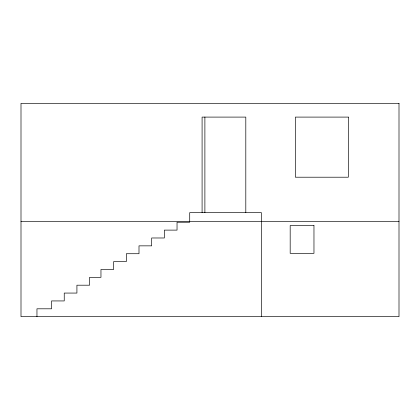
<?xml version="1.0" encoding="UTF-8"?>
<svg xmlns="http://www.w3.org/2000/svg" width="420" height="420" viewBox="0 0 420 420"><rect width="100%" height="100%" fill="white"/><g stroke="black" fill="none" stroke-linecap="round" stroke-linejoin="round"><path stroke-width="0.63" d="M21 221.366L399 221.366M261.371 316.675L261.371 212.625L189.714 212.625L189.714 222.243L177.035 222.243L177.035 230.113L164.357 230.113L164.357 237.983L151.678 237.983L151.678 245.852L138.999 245.852L138.999 253.722L126.32 253.722L126.32 261.592L113.642 261.592L113.642 269.456L100.963 269.456L100.963 277.326L89.597 277.326L89.597 285.196L76.918 285.196L76.918 293.066L64.239 293.066L64.239 300.935L51.56 300.935L51.56 308.805L36.96 308.805L36.96 316.675M245.805 212.625L245.805 117.096L202.088 117.096L202.088 212.625M204.887 117.07L204.887 212.625M399 103.325L21 103.325L21 316.675L399 316.675L399 103.325M348.327 117.096L295.386 117.096L295.386 177.209L348.327 177.209L348.327 117.096M313.966 225.566L290.183 225.566L290.183 253.328L313.966 253.328L313.966 225.566"/></g></svg>
